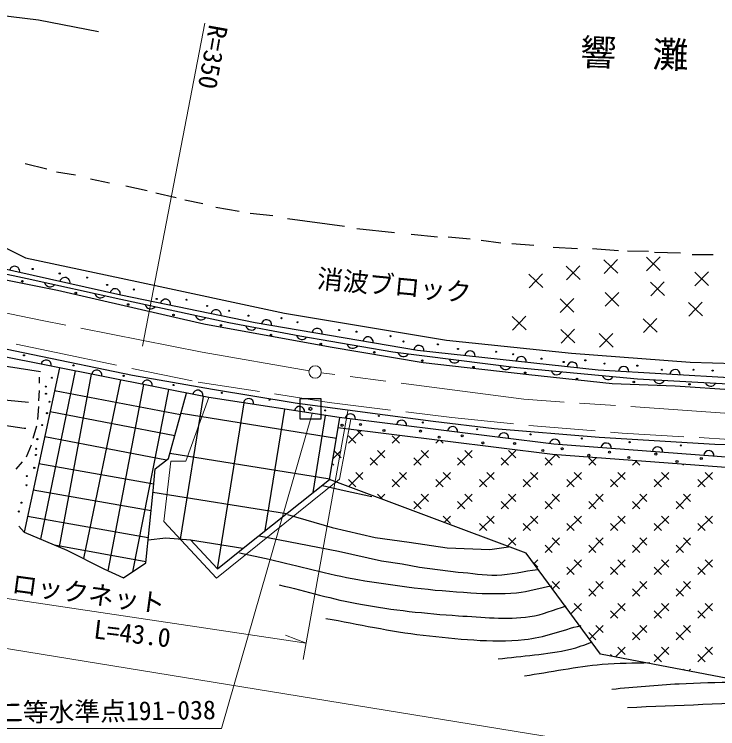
# Model space of a CAD drawing. Units: millimetres, scale not verified. Extents: x 40000 to 680000, y 20000 to 380000.
# Drawn here: x 138678 to 206982, y 240994 to 310333 of the extents above; entities that cross this region are included whole.
import ezdxf
from ezdxf.enums import TextEntityAlignment as Align

# ---------------------------------------------------------------- set-up
doc = ezdxf.new("R2010")
doc.units = ezdxf.units.MM
doc.header["$LTSCALE"] = 1000
doc.linetypes.add('CHAIN', pattern=[18.5, 12, -1.5, 3.5, -1.5])
doc.linetypes.add('DASHED', pattern=[7.5, 6, -1.5])
for name, color, linetype, lineweight in [('M-BGD', 7, 'Continuous', 25), ('M-BMK', 2, 'CHAIN', 13), ('M-BMK-ROW', 30, 'Continuous', 13), ('M-BMK-SRVR', 3, 'Continuous', 13), ('M-STR-HTXT', 7, 'Continuous', 13)]:
    doc.layers.add(name, color=color, linetype=linetype, lineweight=lineweight)
doc.styles.add('ＭＳ ゴシック', font='')
doc.styles.get('ＭＳ ゴシック').set_extended_font_data('MS Gothic')

# ---------------------------------------------------------------- blocks, each defined once
blk = doc.blocks.new('open_arrow')
at = {"color": 0, "linetype": 'Continuous', "lineweight": -2}
blk.add_lwpolyline([(7.5, 1.25), (0, 0), (7.5, -1.25)], dxfattribs=at)

msp = doc.modelspace()

# ---------------------------------------------------------------- linework, layer by layer
at = {"layer": 'M-BGD'}
for p, q in [((141032, 309777), (136260, 310333)), ((146871, 308619), (141032, 309777)), ((141839, 295290), (139732, 295806)), ((144622, 294733), (142793, 295011)), ((147921, 293938), (146092, 294336)), ((151578, 293183), (149511, 293660)), ((154400, 292507), (152413, 292984)), ((156984, 291951), (155235, 292308)), ((160522, 291195), (158256, 291593)), ((163782, 290758), (161595, 290997)), ((170738, 289725), (165213, 290480)), ((175588, 289128), (171931, 289526)), ((135538, 288805), (139752, 286698)), ((179762, 288691), (177218, 288969)), ((182942, 288492), (180795, 288691)), ((139945, 284663), (123150, 288141)), ((185923, 288134), (184015, 288373)), ((189143, 287896), (186997, 288055)), ((193357, 287578), (191012, 287697)), ((197332, 287379), (194828, 287578)), ((200274, 287300), (198207, 287339)), ((203374, 287141), (200830, 287220)), ((149014, 283081), (133312, 286579)), ((139752, 286698), (150564, 284393)), ((195924, 286496), (197275, 285195)), ((197250, 286521), (195949, 285170)), ((200058, 286774), (201409, 285473)), ((201384, 286799), (200083, 285448)), ((206554, 286982), (204487, 286982)), ((192267, 285899), (193618, 284599)), ((193592, 285925), (192292, 284574)), ((134790, 285158), (142880, 283568)), ((188649, 285104), (190000, 283804)), ((189975, 285130), (188675, 283779)), ((204749, 285303), (206100, 284003)), ((206074, 285328), (204774, 283977)), ((149028, 282655), (139945, 284663)), ((150564, 284393), (164915, 281332)), ((200455, 284349), (201807, 283049)), ((201781, 284374), (200481, 283023)), ((142880, 283568), (157091, 280288)), ((162053, 280378), (149014, 283081)), ((196043, 283316), (197394, 282015)), ((197369, 283341), (196068, 281990)), ((159523, 280389), (149028, 282655)), ((191670, 282719), (193021, 281419)), ((192996, 282745), (191696, 281393)), ((204152, 282361), (205503, 281061)), ((205478, 282387), (204178, 281036)), ((164915, 281332), (180656, 278708)), ((187019, 281010), (188371, 279709)), ((188345, 281035), (187045, 279684)), ((126393, 280288), (140485, 277307)), ((157091, 280288), (169354, 278043)), ((166400, 279098), (159523, 280389)), ((177834, 277715), (162053, 280378)), ((199740, 280771), (201091, 279471)), ((201066, 280797), (199765, 279446)), ((191750, 279738), (193101, 278437)), ((193076, 279763), (191775, 278412)), ((175424, 277547), (166400, 279098)), ((195486, 279340), (196838, 278040)), ((196812, 279366), (195512, 278015)), ((157583, 273133), (131824, 278261)), ((180656, 278708), (192781, 277436)), ((169354, 278043), (178378, 276532)), ((187468, 276017), (175424, 277547)), ((195364, 275806), (177834, 277715)), ((192781, 277436), (204309, 276562)), ((130885, 277292), (141221, 275662)), ((140485, 277307), (150145, 275320)), ((143065, 276023), (139643, 260063)), ((178378, 276532), (188654, 275359)), ((199195, 274904), (187468, 276017)), ((204309, 276562), (217268, 276204)), ((144574, 275723), (141218, 259396)), ((146139, 275411), (143030, 258630)), ((150145, 275320), (157936, 273948)), ((188654, 275359), (196723, 274505)), ((208920, 275011), (195364, 275806)), ((141101, 275106), (141101, 274529)), ((148992, 274844), (145389, 257500)), ((208000, 274447), (199195, 274904)), ((151215, 274401), (147750, 256328)), ((153667, 273913), (150146, 256234)), ((157936, 273948), (165966, 272636)), ((196723, 274505), (202865, 274286)), ((202865, 274286), (209682, 273829)), ((141101, 273814), (141022, 272820)), ((142595, 273829), (154833, 271501)), ((153643, 267235), (155408, 273566)), ((154818, 259401), (157043, 273240)), ((136425, 273021), (140062, 272674)), ((170224, 271185), (157583, 273133)), ((158407, 256526), (160993, 272608)), ((165966, 272636), (172962, 271682)), ((166434, 271036), (166434, 273036)), ((166434, 273036), (168434, 273036)), ((168434, 273036), (168434, 271036)), ((141042, 272263), (140942, 271011)), ((163055, 260235), (164947, 271999)), ((142153, 271768), (154260, 269447)), ((154867, 271625), (169958, 269198)), ((167698, 263918), (168900, 271389)), ((169297, 265185), (170284, 271178)), ((191054, 268602), (170224, 271185)), ((172962, 271682), (179342, 270828)), ((135799, 270751), (139622, 270172)), ((168434, 271036), (166434, 271036)), ((179342, 270828), (185285, 270132)), ((139622, 270172), (139784, 270149)), ((140843, 270355), (140465, 269163)), ((190955, 267606), (170101, 270193)), ((171120, 268701), (172335, 269916)), ((171983, 269959), (172535, 269408)), ((185285, 270132), (195481, 269277)), ((141637, 269361), (153464, 267094)), ((171120, 269408), (171827, 268701)), ((175363, 268701), (176110, 269448)), ((175363, 269408), (176070, 268701)), ((195481, 269277), (206711, 268621)), ((140326, 268527), (139829, 267354)), ((179606, 268701), (179884, 268979)), ((180056, 268958), (180313, 268701)), ((211446, 267091), (191054, 268602)), ((206711, 268621), (215894, 268443)), ((153786, 267748), (169308, 265252)), ((169631, 267212), (170413, 267994)), ((169752, 267948), (170413, 267287)), ((173242, 266580), (174656, 267994)), ((173949, 267994), (174656, 267287)), ((177484, 266580), (178899, 267994)), ((178191, 267994), (178899, 267287)), ((181727, 266580), (183141, 267994)), ((182434, 267994), (183141, 267287)), ((185970, 266580), (187384, 267994)), ((186677, 267994), (187384, 267287)), ((152351, 266221), (153643, 267235)), ((173242, 267287), (173949, 266580)), ((177484, 267287), (178191, 266580)), ((181727, 267287), (182434, 266580)), ((185970, 267287), (186677, 266580)), ((190212, 266580), (191219, 267587)), ((190212, 267287), (190919, 266580)), ((211373, 266094), (190955, 267606)), ((191335, 267578), (191626, 267287)), ((194455, 266580), (195169, 267294)), ((194455, 267287), (195162, 266580)), ((198698, 266580), (199119, 267001)), ((198972, 267012), (199405, 266580)), ((139452, 266897), (138816, 266181)), ((141072, 266730), (152215, 264751)), ((169552, 266734), (169706, 266580)), ((203554, 266673), (203647, 266580)), ((152152, 264075), (152351, 266221)), ((171151, 264489), (172535, 265873)), ((171827, 265873), (172535, 265166)), ((175363, 264458), (176777, 265873)), ((176070, 265873), (176777, 265166)), ((179606, 264458), (181020, 265873)), ((180313, 265873), (181020, 265166)), ((183848, 264458), (185262, 265873)), ((184555, 265873), (185262, 265166)), ((188091, 264458), (189505, 265873)), ((188798, 265873), (189505, 265166)), ((192334, 264458), (193748, 265873)), ((193041, 265873), (193748, 265166)), ((196576, 264458), (197990, 265873)), ((197283, 265873), (197990, 265166)), ((200819, 264458), (202233, 265873)), ((201526, 265873), (202233, 265166)), ((205061, 264458), (206476, 265873)), ((205769, 265873), (206476, 265166)), ((160898, 258524), (169297, 265185)), ((188369, 258026), (169297, 265185)), ((171120, 265166), (171827, 264458)), ((175363, 265166), (176070, 264458)), ((179606, 265166), (180313, 264458)), ((183848, 265166), (184555, 264458)), ((188091, 265166), (188798, 264458)), ((192334, 265166), (193041, 264458)), ((196576, 265166), (197283, 264458)), ((200819, 265166), (201526, 264458)), ((205061, 265166), (205769, 264458)), ((168608, 264591), (170713, 264116)), ((140524, 264172), (151956, 262163)), ((151437, 257098), (152152, 264075)), ((152142, 263961), (165121, 261873)), ((170713, 264116), (173389, 263540)), ((173949, 263751), (174449, 263252)), ((174236, 263331), (174656, 263751)), ((177484, 262337), (178899, 263751)), ((178191, 263751), (178899, 263044)), ((181727, 262337), (183141, 263751)), ((182434, 263751), (183141, 263044)), ((185970, 262337), (187384, 263751)), ((186677, 263751), (187384, 263044)), ((190212, 262337), (191626, 263751)), ((190919, 263751), (191626, 263044)), ((194455, 262337), (195869, 263751)), ((195162, 263751), (195869, 263044)), ((198698, 262337), (200112, 263751)), ((199405, 263751), (200112, 263044)), ((202940, 262337), (204354, 263751)), ((203647, 263751), (204354, 263044)), ((177484, 263044), (178191, 262337)), ((181727, 263044), (182434, 262337)), ((185970, 263044), (186677, 262337)), ((190212, 263044), (190919, 262337)), ((194455, 263044), (195162, 262337)), ((198698, 263044), (199405, 262337)), ((202940, 263044), (203647, 262337)), ((139974, 261609), (151689, 259554)), ((165200, 261785), (169555, 260511)), ((180313, 261630), (181020, 260923)), ((180405, 261015), (181020, 261630)), ((183848, 260216), (185262, 261630)), ((184555, 261630), (185262, 260923)), ((188091, 260216), (189505, 261630)), ((188798, 261630), (189505, 260923)), ((192334, 260216), (193748, 261630)), ((193041, 261630), (193748, 260923)), ((196576, 260216), (197990, 261630)), ((197283, 261630), (197990, 260923)), ((200819, 260216), (202233, 261630)), ((201526, 261630), (202233, 260923)), ((205061, 260216), (206476, 261630)), ((205769, 261630), (206476, 260923)), ((183848, 260923), (184555, 260216)), ((188091, 260923), (188798, 260216)), ((192334, 260923), (193041, 260216)), ((196576, 260923), (197283, 260216)), ((200819, 260923), (201526, 260216)), ((205061, 260923), (205769, 260216)), ((139114, 260636), (139650, 260060)), ((139650, 260060), (143785, 258311)), ((169555, 260511), (173725, 259538)), ((151666, 259337), (153378, 259517)), ((153378, 259517), (155779, 259324)), ((162466, 259700), (170157, 258217)), ((173725, 259538), (177015, 259097)), ((186575, 258700), (187384, 259509)), ((186677, 259509), (187384, 258802)), ((190212, 258094), (191626, 259509)), ((190919, 259509), (191626, 258802)), ((194455, 258094), (195869, 259509)), ((195162, 259509), (195869, 258802)), ((198698, 258094), (200112, 259509)), ((199405, 259509), (200112, 258802)), ((202940, 258094), (204354, 259509)), ((203647, 259509), (204354, 258802)), ((142568, 258825), (151450, 257227)), ((155779, 259324), (158407, 256526)), ((155779, 259324), (160874, 258505)), ((177015, 259097), (180699, 258565)), ((184846, 258402), (186674, 258662)), ((190212, 258802), (190919, 258094)), ((194455, 258802), (195162, 258094)), ((198698, 258802), (199405, 258094)), ((202940, 258802), (203647, 258094)), ((143785, 258311), (147362, 256502)), ((158407, 256526), (160898, 258524)), ((160543, 258055), (163416, 257453)), ((170157, 258217), (174351, 257290)), ((180699, 258565), (184846, 258402)), ((195616, 248242), (188369, 258026)), ((174351, 257290), (176343, 256989)), ((189124, 257006), (189505, 257387)), ((192334, 255973), (193748, 257387)), ((193041, 257387), (193748, 256680)), ((196576, 255973), (197990, 257387)), ((197283, 257387), (197990, 256680)), ((200819, 255973), (202233, 257387)), ((201526, 257387), (202233, 256680)), ((205061, 255973), (206476, 257387)), ((205769, 257387), (206476, 256680)), ((149270, 255647), (151437, 257098)), ((176343, 256989), (178011, 256688)), ((178011, 256688), (181788, 256201)), ((188967, 257218), (189505, 256680)), ((192334, 256680), (193041, 255973)), ((196576, 256680), (197283, 255973)), ((200819, 256680), (201526, 255973)), ((205061, 256680), (205769, 255973)), ((147362, 256502), (149270, 255647)), ((190919, 255266), (191626, 254559)), ((190929, 254569), (191626, 255266)), ((194455, 253852), (195869, 255266)), ((195162, 255266), (195869, 254559)), ((198698, 253852), (200112, 255266)), ((199405, 255266), (200112, 254559)), ((202940, 253852), (204354, 255266)), ((203647, 255266), (204354, 254559)), ((194455, 254559), (195162, 253852)), ((198698, 254559), (199405, 253852)), ((202940, 254559), (203647, 253852)), ((192735, 252132), (193748, 253145)), ((193041, 253145), (193748, 252438)), ((196576, 251731), (197990, 253145)), ((197283, 253145), (197990, 252438)), ((200819, 251731), (202233, 253145)), ((201526, 253145), (202233, 252438)), ((205061, 251731), (206476, 253145)), ((205769, 253145), (206476, 252438)), ((196576, 252438), (197283, 251731)), ((200819, 252438), (201526, 251731)), ((205061, 252438), (205769, 251731)), ((194540, 249694), (195869, 251023)), ((195162, 251023), (195869, 250316)), ((198698, 249609), (200112, 251023)), ((199405, 251023), (200112, 250316)), ((202940, 249609), (204354, 251023)), ((203647, 251023), (204354, 250316)), ((194455, 250316), (195162, 249609)), ((198698, 250316), (199405, 249609)), ((202940, 250316), (203647, 249609)), ((212376, 245034), (195616, 248242)), ((197055, 247967), (197990, 248902)), ((197283, 248902), (197990, 248195)), ((200819, 247488), (202233, 248902)), ((201526, 248902), (202233, 248195)), ((205061, 247488), (206476, 248902)), ((205769, 248902), (206476, 248195)), ((196576, 248195), (196745, 248026)), ((200819, 248195), (201526, 247488)), ((205061, 248195), (205769, 247488)), ((203647, 246781), (203741, 246687)), ((204177, 246603), (204354, 246781))]:
    msp.add_line(p, q, dxfattribs=at)
at = {"layer": 'M-BGD', "linetype": 'DASHED', "lineweight": 13}
for p, q in [((116880, 283099), (142735, 277493)), ((142735, 277493), (156543, 274620)), ((156543, 274620), (169268, 272668)), ((169268, 272668), (181177, 271185)), ((181177, 271185), (189100, 270374)), ((189100, 270374), (197695, 269679)), ((197695, 269679), (208121, 269077))]:
    msp.add_line(p, q, dxfattribs=at)
at = {"layer": 'M-BGD'}
for centre, radius in [((140463, 285610), 51.7), ((143086, 285173), 51.7), ((139462, 284421), 75), ((145750, 284775), 51.7), ((147697, 284060), 51.7), ((150281, 283623), 51.7), ((144655, 283278), 75), ((149733, 282165), 75), ((152507, 282708), 51.7), ((155409, 282629), 51.7), ((157397, 282033), 51.7), ((159543, 281556), 51.7), ((154139, 281153), 75), ((161412, 281079), 51.7), ((164631, 280840), 51.7), ((158740, 280139), 75), ((166182, 280443), 51.7), ((170236, 279687), 51.7), ((171906, 279528), 51.7), ((163610, 279205), 75), ((175205, 279091), 51.7), ((168440, 278340), 75), ((176477, 278574), 51.7), ((179817, 278296), 51.7), ((173649, 277524), 75), ((181764, 277859), 51.7), ((185461, 277580), 51.7), ((187131, 277342), 51.7), ((139618, 277233), 51.7), ((178310, 276709), 75), ((189874, 276905), 51.7), ((194127, 276746), 51.7), ((144428, 276259), 51.7), ((183269, 276083), 75), ((192020, 276587), 51.7), ((195995, 276428), 51.7), ((199176, 276229), 51.7), ((149297, 275245), 51.7), ((188288, 275536), 75), ((201561, 275831), 51.7), ((204622, 275831), 51.7), ((206490, 275752), 51.7), ((142331, 275056), 51.7), ((193316, 274940), 75), ((198833, 274636), 75), ((141735, 274202), 51.7), ((154147, 274351), 51.7), ((204240, 274428), 75), ((141754, 273506), 51.7), ((158838, 273595), 51.7), ((142092, 272731), 51.7), ((163449, 272920), 51.7), ((167434, 272036), 150), ((168875, 271886), 51.7), ((141854, 271618), 51.7), ((174082, 271349), 51.7), ((141397, 270465), 51.7), ((170504, 270442), 100), ((172304, 270527), 100), ((178356, 270713), 51.7), ((174575, 269927), 100), ((178132, 269884), 100), ((183623, 270057), 51.7), ((140920, 269093), 51.7), ((179932, 269284), 100), ((182160, 269413), 100), ((188810, 269561), 51.7), ((193799, 269163), 51.7), ((184174, 268727), 100), ((187260, 268685), 100), ((198430, 268805), 51.7), ((203399, 268487), 51.7), ((140800, 268159), 51.7), ((190002, 267999), 100), ((191888, 268170), 100), ((196473, 267827), 100), ((200973, 267656), 100), ((140781, 267563), 51.7), ((194459, 267527), 100), ((198359, 267313), 100), ((203030, 266928), 100), ((205387, 267227), 100), ((140622, 266311), 51.7), ((139886, 265516), 51.7), ((139866, 264621), 51.7), ((139369, 262932), 51.7), ((139131, 262077), 51.7)]:
    msp.add_circle(centre, radius, dxfattribs=at)
for centre, radius, start, end in [((138711, 285376), 500, 347.44048, 167.44048), ((142160, 284446), 567, 195.61007, 319.4651), ((143592, 284289), 500, 347.44048, 167.44048), ((148472, 283202), 500, 347.44048, 167.44048), ((147042, 283367), 567, 195.61007, 319.4651), ((153366, 282179), 500, 348.28753, 168.28753), ((151926, 282302), 567, 195.88883, 319.74386), ((158262, 281164), 500, 348.28753, 168.28753), ((156814, 281247), 567, 195.88883, 319.74386), ((163166, 280190), 500, 350.4207, 170.4207), ((161706, 280251), 567, 197.43284, 321.28786), ((168096, 279358), 500, 350.4207, 170.4207), ((166617, 279327), 564, 197.50888, 322.41215), ((173026, 278526), 500, 350.4207, 170.4207), ((171544, 278484), 567, 198.32389, 322.17892), ((177958, 277701), 500, 353.77627, 171.27132), ((176467, 277683), 567, 200.83113, 324.68616), ((182928, 277160), 500, 353.78818, 173.78818), ((141780, 276279), 500, 348.74109, 168.74109), ((181427, 277053), 567, 200.83113, 324.68616), ((187899, 276619), 500, 353.78818, 173.78818), ((186387, 276423), 567, 200.83113, 324.68616), ((192870, 276078), 500, 353.78818, 173.78818), ((197851, 275661), 500, 356.64339, 176.64339), ((146684, 275303), 500, 348.74109, 168.74109), ((191352, 275916), 567, 202.65049, 326.50551), ((202842, 275368), 500, 356.64339, 176.64339), ((151587, 274327), 500, 348.74109, 168.74109), ((196330, 275444), 567, 202.65049, 326.50551), ((201303, 275061), 567, 205.10043, 328.95546), ((206296, 274802), 567, 205.10043, 328.95546), ((156491, 273351), 500, 348.74109, 168.74109), ((161424, 272541), 500, 351.2403, 171.2403), ((166366, 271780), 500, 351.2403, 171.2403), ((171312, 271050), 500, 352.92882, 172.92882), ((176274, 270435), 500, 352.92882, 172.92882), ((181236, 269819), 500, 352.92882, 172.92882), ((186198, 269204), 500, 352.92882, 172.92882), ((191161, 268594), 500, 355.75627, 173.54373), ((196147, 268224), 500, 355.76361, 175.76361), ((201133, 267855), 500, 355.76361, 175.76361), ((206120, 267486), 500, 355.76361, 175.76361)]:
    msp.add_arc(centre, radius, start, end, dxfattribs=at)
for points, knots in [([(163416, 257453), (166285, 256793), (169124, 255976), (172025, 255475), (175653, 254847), (179320, 254404), (182996, 254189), (184479, 254103), (185974, 254043), (187452, 254189), (188612, 254304), (189738, 254646), (190881, 254875)], [0, 0, 0, 0, 1, 1, 1, 2, 2, 2, 3, 3, 3, 4, 4, 4, 4]), ([(181788, 256201), (183033, 256102), (184275, 255866), (185524, 255903), (186865, 255943), (188181, 256275), (189509, 256460)], [0, 0, 0, 0, 1, 1, 1, 2, 2, 2, 2]), ([(164397, 254961), (167025, 254332), (169621, 253547), (172282, 253075), (175426, 252517), (178610, 252166), (181796, 251961), (184105, 251812), (186445, 251561), (188738, 251875), (189947, 252041), (191081, 252561), (192252, 252904)], [0, 0, 0, 0, 1, 1, 1, 2, 2, 2, 3, 3, 3, 4, 4, 4, 4]), ([(168940, 251704), (172082, 251161), (175197, 250417), (178367, 250075), (181637, 249723), (184952, 249316), (188224, 249647), (190099, 249836), (191881, 250561), (193709, 251018)], [0, 0, 0, 0, 1, 1, 1, 2, 2, 2, 3, 3, 3, 3]), ([(185653, 247761), (187995, 248075), (190378, 248171), (192681, 248704), (193385, 248867), (194052, 249161), (194738, 249389)], [0, 0, 0, 0, 1, 1, 1, 2, 2, 2, 2]), ([(188224, 246133), (190738, 246504), (193236, 247014), (195766, 247247), (197303, 247388), (198852, 247361), (200394, 247418)], [0, 0, 0, 0, 1, 1, 1, 2, 2, 2, 2]), ([(196709, 244847), (198880, 245018), (201048, 245242), (203223, 245361), (205078, 245463), (206937, 245475), (208794, 245533)], [0, 0, 0, 0, 1, 1, 1, 2, 2, 2, 2]), ([(198209, 243047), (203094, 243304), (207994, 243368), (212865, 243818), (216007, 244109), (219122, 244643), (222250, 245061), (224264, 245330), (226263, 245771), (228292, 245875), (230148, 245971), (232016, 245897), (233863, 245704), (235798, 245502), (237686, 244984), (239606, 244676), (240105, 244595), (240606, 244533), (241106, 244461)], [0, 0, 0, 0, 1, 1, 1, 2, 2, 2, 3, 3, 3, 4, 4, 4, 5, 5, 5, 6, 6, 6, 6])]:
    msp.add_open_spline(points, degree=3, knots=knots, dxfattribs=at)
at = {"layer": 'M-BMK'}
for p, q in [((141392, 280608), (107011, 287512)), ((156914, 277550), (141392, 280608)), ((167298, 275719), (156914, 277550)), ((188145, 272962), (168484, 275537)), ((210525, 271433), (188145, 272962))]:
    msp.add_line(p, q, dxfattribs=at)
at = {"layer": 'M-BMK-ROW'}
for p, q in [((155328, 266974), (157571, 273135)), ((171345, 271046), (170258, 265209)), ((153189, 261090), (153882, 266967)), ((153882, 266967), (155328, 266974)), ((170258, 265209), (158327, 255617)), ((158327, 255617), (153189, 261090))]:
    msp.add_line(p, q, dxfattribs=at)
at = {"layer": 'M-BMK-SRVR'}
msp.add_circle((167889, 275615), 600, dxfattribs=at)
at = {"layer": 'M-STR-HTXT'}
for p, q in [((157167, 309459), (151121, 278112)), ((171078, 271857), (166723, 247716)), ((79565, 258234), (197315, 239127)), ((167010, 249308), (127130, 255260)), ((167010, 249308), (165003, 250062))]:
    msp.add_line(p, q, dxfattribs=at)
msp.add_lwpolyline([(167590, 271591), (158805, 240998), (134839, 241018)], dxfattribs=at)

# ---------------------------------------------------------------- block references
at = {"layer": 'M-STR-HTXT', "rotation": 254}
msp.add_blockref('open_arrow', (167590, 271591), dxfattribs=at)

# ---------------------------------------------------------------- texts
at = {"layer": 'M-BGD', "style": 'ＭＳ ゴシック'}
for s, height, rotation, p in [('響\u3000灘', 2566, 358.235, (198901, 306527)), ('消波ブロック', 1833, 354.585, (175579, 284015))]:
    msp.add_text(s, height=height, rotation=rotation, dxfattribs=at).set_placement(p, align=Align.MIDDLE_CENTER)
at = {"layer": 'M-STR-HTXT', "style": 'ＭＳ ゴシック'}
for s, rotation, p in [('R=350', 259.819, (157965, 306182)), ('ロックネット', 352.243, (145889, 254105))]:
    msp.add_text(s, height=1833, rotation=rotation, dxfattribs=at).set_placement(p, align=Align.MIDDLE_CENTER)
for s, rotation, p in [('L=43.0', 353.168, (149967, 248776)), ('二等水準点191-038', 0.724, (147645, 241233))]:
    msp.add_text(s, height=1833, rotation=rotation, dxfattribs=at).set_placement(p, align=Align.BOTTOM_CENTER)

doc.saveas('drawing.dxf')
